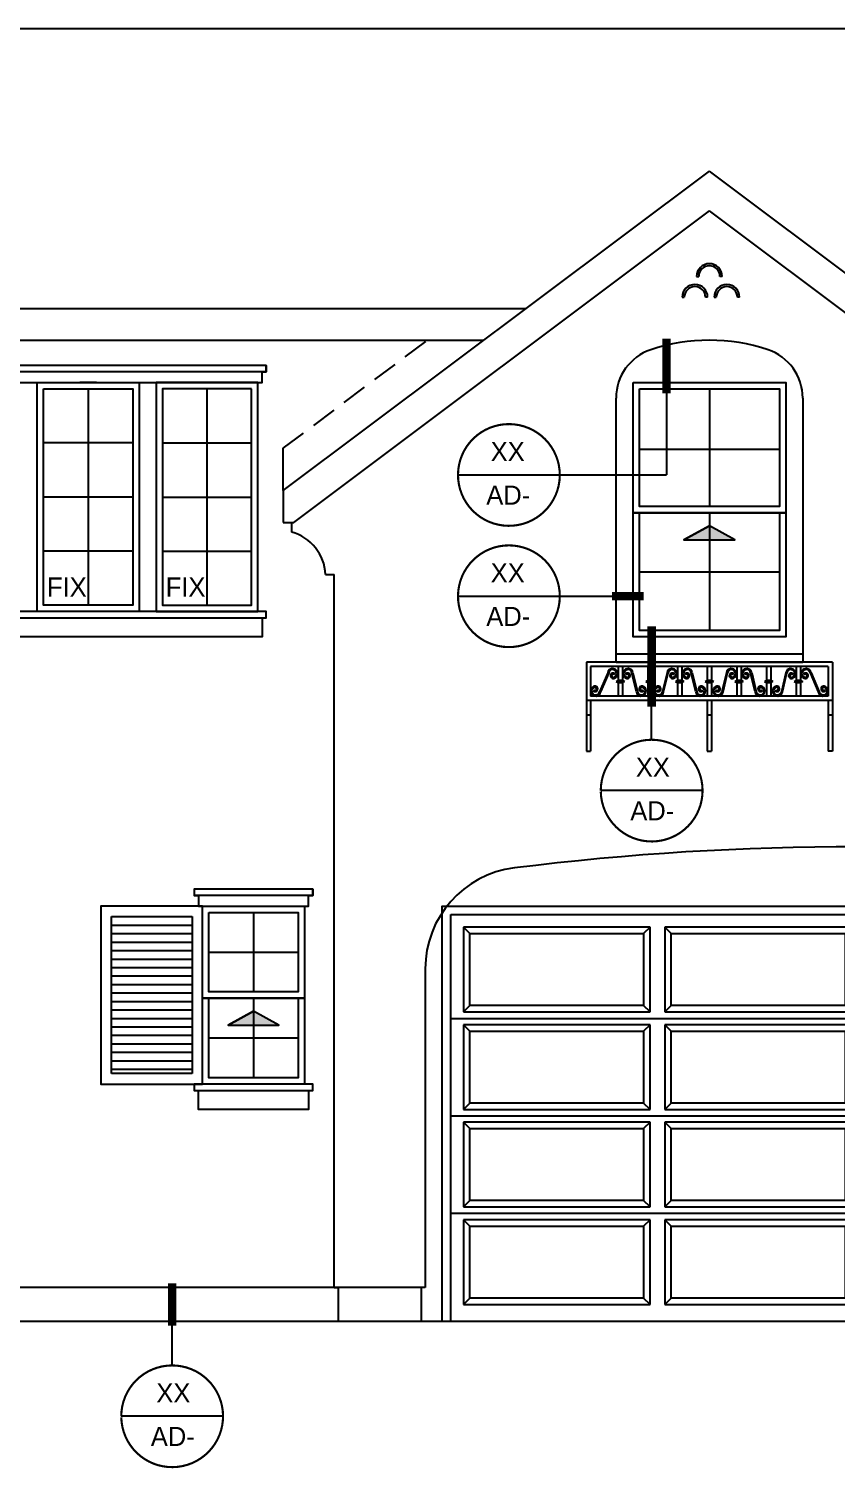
# Model space of a CAD drawing. Extents: x -1728 to 0, y -1152 to 0.
# Drawn here: x -658.9 to -468.5, y -820.1 to -480.5 of the extents above; entities that cross this region are included whole.
import ezdxf

# ---------------------------------------------------------------- set-up
doc = ezdxf.new("R2010")
doc.units = 0
doc.header["$LTSCALE"] = 48
doc.header["$MEASUREMENT"] = 0
doc.linetypes.add('HIDDEN2', pattern=[0.1875, 0.125, -0.0625])
doc.layers.get('0').update_dxf_attribs({"linetype": 'CONTINUOUS'})
for name, color, linetype in [('1EL-7', 7, 'CONTINUOUS'), ('A-EXT ELEV', 7, 'CONTINUOUS'), ('A-EXT ELEV DR-WDO', 240, 'CONTINUOUS'), ('A-EXT ELEV TRIM', 42, 'CONTINUOUS'), ('A-SECT', 7, 'CONTINUOUS'), ('A-SYM-TEXT', 3, 'CONTINUOUS'), ('A-SYMTEXT', 2, 'CONTINUOUS'), ('A-TEXT', 3, 'CONTINUOUS'), ('EL-BASE', 1, 'CONTINUOUS')]:
    doc.layers.add(name, color=color, linetype=linetype)
doc.styles.get("Standard").update_dxf_attribs({"font": 'ERASMD.TTF', "height": 4.5})

# ---------------------------------------------------------------- blocks, each defined once
blk = doc.blocks.new('A$C4E281F30')
at = {"layer": 'A-EXT ELEV DR-WDO'}
for p, q in [((-191, -5), (-191, -25)), ((-147, -5), (-191, -5)), ((-191, -5), (-189.5, -6.5)), ((-189.5, -6.5), (-148.5, -6.5)), ((-189.5, -23.5), (-189.5, -6.5)), ((-147, -5), (-148.5, -6.5)), ((-148.5, -6.5), (-148.5, -23.5)), ((-147, -25), (-147, -5)), ((-143.5, -5), (-143.5, -25)), ((-99.5, -5), (-143.5, -5)), ((-143.5, -5), (-142, -6.5)), ((-142, -6.5), (-101, -6.5)), ((-142, -23.5), (-142, -6.5)), ((-99.5, -5), (-101, -6.5)), ((-101, -6.5), (-101, -23.5)), ((-99.5, -25), (-99.5, -5)), ((-96, -5), (-96, -25)), ((-52, -5), (-96, -5)), ((-96, -5), (-94.5, -6.5)), ((-94.5, -6.5), (-53.5, -6.5)), ((-94.5, -23.5), (-94.5, -6.5)), ((-52, -5), (-53.5, -6.5)), ((-53.5, -6.5), (-53.5, -23.5)), ((-52, -25), (-52, -5)), ((-49, -5), (-49, -25)), ((-5, -5), (-49, -5)), ((-49, -5), (-47.5, -6.5)), ((-47.5, -6.5), (-6.5, -6.5)), ((-47.5, -23.5), (-47.5, -6.5)), ((-5, -5), (-6.5, -6.5)), ((-6.5, -6.5), (-6.5, -23.5)), ((-5, -25), (-5, -5)), ((-191, -25), (-189.5, -23.5)), ((-148.5, -23.5), (-189.5, -23.5)), ((-147, -25), (-148.5, -23.5)), ((-143.5, -25), (-142, -23.5)), ((-101, -23.5), (-142, -23.5)), ((-99.5, -25), (-101, -23.5)), ((-96, -25), (-94.5, -23.5)), ((-53.5, -23.5), (-94.5, -23.5)), ((-52, -25), (-53.5, -23.5)), ((-49, -25), (-47.5, -23.5)), ((-6.5, -23.5), (-47.5, -23.5)), ((-5, -25), (-6.5, -23.5)), ((-194, -26.5), (-5, -26.5)), ((-191, -25), (-147, -25)), ((-143.5, -25), (-99.5, -25)), ((-96, -25), (-52, -25)), ((-49, -25), (-5, -25)), ((-5, -26.5), (-2, -26.5)), ((-191, -28), (-191, -48)), ((-147, -28), (-191, -28)), ((-191, -28), (-189.5, -29.5)), ((-189.5, -29.5), (-148.5, -29.5)), ((-189.5, -46.5), (-189.5, -29.5)), ((-147, -28), (-148.5, -29.5)), ((-148.5, -29.5), (-148.5, -46.5)), ((-147, -48), (-147, -28)), ((-143.5, -28), (-143.5, -48)), ((-99.5, -28), (-143.5, -28)), ((-143.5, -28), (-142, -29.5)), ((-142, -29.5), (-101, -29.5)), ((-142, -46.5), (-142, -29.5)), ((-99.5, -28), (-101, -29.5)), ((-101, -29.5), (-101, -46.5)), ((-99.5, -48), (-99.5, -28)), ((-96, -28), (-96, -48)), ((-52, -28), (-96, -28)), ((-96, -28), (-94.5, -29.5)), ((-94.5, -29.5), (-53.5, -29.5)), ((-94.5, -46.5), (-94.5, -29.5)), ((-52, -28), (-53.5, -29.5)), ((-53.5, -29.5), (-53.5, -46.5)), ((-52, -48), (-52, -28)), ((-49, -28), (-49, -48)), ((-5, -28), (-49, -28)), ((-49, -28), (-47.5, -29.5)), ((-47.5, -29.5), (-6.5, -29.5)), ((-47.5, -46.5), (-47.5, -29.5)), ((-5, -28), (-6.5, -29.5)), ((-6.5, -29.5), (-6.5, -46.5)), ((-5, -48), (-5, -28)), ((-191, -48), (-189.5, -46.5)), ((-148.5, -46.5), (-189.5, -46.5)), ((-147, -48), (-148.5, -46.5)), ((-143.5, -48), (-142, -46.5)), ((-101, -46.5), (-142, -46.5)), ((-99.5, -48), (-101, -46.5)), ((-96, -48), (-94.5, -46.5)), ((-53.5, -46.5), (-94.5, -46.5)), ((-52, -48), (-53.5, -46.5)), ((-49, -48), (-47.5, -46.5)), ((-6.5, -46.5), (-47.5, -46.5)), ((-5, -48), (-6.5, -46.5)), ((-194, -49.5), (-5, -49.5)), ((-191, -48), (-147, -48)), ((-143.5, -48), (-99.5, -48)), ((-96, -48), (-52, -48)), ((-49, -48), (-5, -48)), ((-5, -49.5), (-2, -49.5)), ((-191, -51), (-191, -71)), ((-147, -51), (-191, -51)), ((-191, -51), (-189.5, -52.5)), ((-189.5, -52.5), (-148.5, -52.5)), ((-189.5, -69.5), (-189.5, -52.5)), ((-147, -51), (-148.5, -52.5)), ((-148.5, -52.5), (-148.5, -69.5)), ((-147, -71), (-147, -51)), ((-143.5, -51), (-143.5, -71)), ((-99.5, -51), (-143.5, -51)), ((-143.5, -51), (-142, -52.5)), ((-142, -52.5), (-101, -52.5)), ((-142, -69.5), (-142, -52.5)), ((-99.5, -51), (-101, -52.5)), ((-101, -52.5), (-101, -69.5)), ((-99.5, -71), (-99.5, -51)), ((-96, -51), (-96, -71)), ((-52, -51), (-96, -51)), ((-96, -51), (-94.5, -52.5)), ((-94.5, -52.5), (-53.5, -52.5)), ((-94.5, -69.5), (-94.5, -52.5)), ((-52, -51), (-53.5, -52.5)), ((-53.5, -52.5), (-53.5, -69.5)), ((-52, -71), (-52, -51)), ((-49, -51), (-49, -71)), ((-5, -51), (-49, -51)), ((-49, -51), (-47.5, -52.5)), ((-47.5, -52.5), (-6.5, -52.5)), ((-47.5, -69.5), (-47.5, -52.5)), ((-5, -51), (-6.5, -52.5)), ((-6.5, -52.5), (-6.5, -69.5)), ((-5, -71), (-5, -51)), ((-191, -71), (-189.5, -69.5)), ((-191, -71), (-147, -71)), ((-148.5, -69.5), (-189.5, -69.5)), ((-147, -71), (-148.5, -69.5)), ((-143.5, -71), (-142, -69.5)), ((-143.5, -71), (-99.5, -71)), ((-101, -69.5), (-142, -69.5)), ((-99.5, -71), (-101, -69.5)), ((-96, -71), (-94.5, -69.5)), ((-96, -71), (-52, -71)), ((-53.5, -69.5), (-94.5, -69.5)), ((-52, -71), (-53.5, -69.5)), ((-49, -71), (-47.5, -69.5)), ((-49, -71), (-5, -71)), ((-6.5, -69.5), (-47.5, -69.5)), ((-5, -71), (-6.5, -69.5)), ((-194, -72.5), (-5, -72.5)), ((-191, -74), (-191, -94)), ((-147, -74), (-191, -74)), ((-191, -74), (-189.5, -75.5)), ((-147, -74), (-148.5, -75.5)), ((-147, -94), (-147, -74)), ((-143.5, -74), (-143.5, -94)), ((-99.5, -74), (-143.5, -74)), ((-143.5, -74), (-142, -75.5)), ((-99.5, -74), (-101, -75.5)), ((-99.5, -94), (-99.5, -74)), ((-96, -74), (-96, -94)), ((-52, -74), (-96, -74)), ((-96, -74), (-94.5, -75.5)), ((-52, -74), (-53.5, -75.5)), ((-52, -94), (-52, -74)), ((-49, -74), (-49, -94)), ((-5, -74), (-49, -74)), ((-49, -74), (-47.5, -75.5)), ((-49, -74), (-49, -94)), ((-5, -74), (-49, -74)), ((-49, -74), (-47.5, -75.5)), ((-5, -74), (-6.5, -75.5)), ((-5, -74), (-6.5, -75.5)), ((-5, -72.5), (-2, -72.5)), ((-5, -94), (-5, -74)), ((-5, -94), (-5, -74)), ((-189.5, -75.5), (-148.5, -75.5)), ((-189.5, -92.5), (-189.5, -75.5)), ((-148.5, -75.5), (-148.5, -92.5)), ((-142, -75.5), (-101, -75.5)), ((-142, -92.5), (-142, -75.5)), ((-101, -75.5), (-101, -92.5)), ((-94.5, -75.5), (-53.5, -75.5)), ((-94.5, -92.5), (-94.5, -75.5)), ((-53.5, -75.5), (-53.5, -92.5)), ((-47.5, -75.5), (-6.5, -75.5)), ((-47.5, -92.5), (-47.5, -75.5)), ((-47.5, -75.5), (-6.5, -75.5)), ((-47.5, -92.5), (-47.5, -75.5)), ((-6.5, -75.5), (-6.5, -92.5)), ((-6.5, -75.5), (-6.5, -92.5)), ((-191, -94), (-189.5, -92.5)), ((-191, -94), (-147, -94)), ((-148.5, -92.5), (-189.5, -92.5)), ((-147, -94), (-148.5, -92.5)), ((-143.5, -94), (-142, -92.5)), ((-143.5, -94), (-99.5, -94)), ((-101, -92.5), (-142, -92.5)), ((-99.5, -94), (-101, -92.5)), ((-96, -94), (-94.5, -92.5)), ((-96, -94), (-52, -94)), ((-53.5, -92.5), (-94.5, -92.5)), ((-52, -94), (-53.5, -92.5)), ((-49, -94), (-47.5, -92.5)), ((-49, -94), (-47.5, -92.5)), ((-49, -94), (-5, -94)), ((-49, -94), (-5, -94)), ((-6.5, -92.5), (-47.5, -92.5)), ((-6.5, -92.5), (-47.5, -92.5)), ((-5, -94), (-6.5, -92.5)), ((-5, -94), (-6.5, -92.5))]:
    blk.add_line(p, q, dxfattribs=at)
blk.add_lwpolyline([(-196, -98), (-196, 0), (0, 0), (0, -98)], dxfattribs=at)
blk.add_lwpolyline([(-194, -2), (-2, -2), (-2, -98), (-194, -98)], close=True, dxfattribs=at)
blk = doc.blocks.new('A$C251E2BD5')
at = {"layer": 'A-EXT ELEV DR-WDO'}
for p, q in [((-12, -1.5), (-12, -52.5)), ((-1.5, -14.25), (-22.5, -14.25)), ((-1.5, -27), (-22.5, -27)), ((-1.5, -39.75), (-22.5, -39.75))]:
    blk.add_line(p, q, dxfattribs=at)
for points in [[(-24, 0), (0, 0), (0, -54), (-24, -54)], [(-22.5, -1.5), (-1.5, -1.5), (-1.5, -52.5), (-22.5, -52.5)]]:
    blk.add_lwpolyline(points, close=True, dxfattribs=at)
blk = doc.blocks.new('window_direction')
at = {"layer": 'A-SYMTEXT'}
blk.add_hatch(color=256, dxfattribs=at).paths.add_polyline_path([(6, 0), (0, 3.32), (-6, 0)])
at = {"layer": 'A-SYMTEXT', "color": 7}
blk.add_line((-6, 0), (0, 3.32), dxfattribs=at)
at = {"layer": 'A-SYMTEXT'}
blk.add_lwpolyline([(0, 3.32), (-6, 0), (6, 0)], close=True, dxfattribs=at)

msp = doc.modelspace()

# ---------------------------------------------------------------- linework, layer by layer
msp.add_line((-642.90717, -564), (-646.90717, -564))
at = {"layer": '1EL-7'}
for p, q in [((-588.9208, -609.26112), (-586.92126, -609.26112)), ((-520.42126, -630), (-476.42126, -630))]:
    msp.add_line(p, q, dxfattribs=at)
for centre, radius, start, end in [((-463.42126, -1331.14037), 657.64037, 82.92571587, 97.07428413), ((-541.42126, -702.31913), 24, 97.1624923, 180)]:
    msp.add_arc(centre, radius, start, end, dxfattribs=at)
at = {"layer": 'A-EXT ELEV'}
for p, q in [((-397.92126, -480.52786), (-932.42126, -480.52786)), ((-598.92126, -589.5), (-498.42126, -514.125)), ((-397.92126, -589.5), (-498.42126, -514.125)), ((-596.42126, -597), (-498.42126, -523.5)), ((-400.42126, -597), (-498.42126, -523.5)), ((-501.42126, -538.94765), (-500.92126, -538.94765)), ((-495.42126, -538.94765), (-495.92126, -538.94765)), ((-1047.92126, -546.52786), (-541.62508, -546.52786)), ((-504.83403, -543.84686), (-504.33403, -543.84686)), ((-498.83403, -543.84686), (-499.33403, -543.84686)), ((-497.30095, -543.84686), (-496.80095, -543.84686)), ((-491.30095, -543.84686), (-491.80095, -543.84686)), ((-1047.92126, -554.02786), (-551.62508, -554.02786)), ((-598.92126, -589.5), (-598.92126, -579.5)), ((-598.92126, -589.5), (-598.92126, -597)), ((-598.92126, -597), (-596.42126, -597)), ((-596.9208, -599.26112), (-596.9208, -597)), ((-520.42126, -628), (-476.42126, -628)), ((-565.42126, -777.5), (-1041.92126, -777.5)), ((-286.02475, -785.5), (-1098.57532, -785.5))]:
    msp.add_line(p, q, dxfattribs=at)
at = {"layer": 'A-EXT ELEV', "linetype": 'HIDDEN2'}
msp.add_line((-598.92126, -579.5), (-564.95841, -554.02786), dxfattribs=at)
at = {"layer": 'A-EXT ELEV'}
for centre, radius, start, end in [((-498.42126, -538.94765), 3, 0, 180), ((-498.42126, -538.94765), 2.5, 0, 180), ((-498.42126, -538.94765), 3, 135, 180), ((-501.83403, -543.84686), 3, 0, 180), ((-501.83403, -543.84686), 3, 135, 180), ((-501.83403, -543.84686), 2.5, 0, 180), ((-494.30095, -543.84686), 3, 0, 180), ((-494.30095, -543.84686), 3, 135, 180), ((-494.30095, -543.84686), 2.5, 0, 180), ((-599.96986, -609.90037), 11.06753, 3.3111653, 74.0084512)]:
    msp.add_arc(centre, radius, start, end, dxfattribs=at)
at = {"layer": 'A-EXT ELEV DR-WDO'}
for p, q in [((-498.42126, -565.5), (-498.42126, -593.25)), ((-514.92126, -579.7415), (-481.92126, -579.7415)), ((-480.42126, -594.75), (-516.42126, -594.75)), ((-498.42126, -594.75), (-498.42126, -622.5)), ((-514.92126, -608.625), (-481.92126, -608.625)), ((-605.92126, -689), (-605.92126, -707.75)), ((-616.42126, -698.375), (-595.42126, -698.375)), ((-593.92126, -709.25), (-617.92126, -709.25)), ((-605.92126, -709.25), (-605.92126, -728)), ((-616.42126, -718.625), (-595.42126, -718.625))]:
    msp.add_line(p, q, dxfattribs=at)
for points in [[(-516.42126, -564), (-480.42126, -564), (-480.42126, -594.75), (-516.42126, -594.75)], [(-516.42126, -564), (-480.42126, -564), (-480.42126, -624), (-516.42126, -624)], [(-514.92126, -565.5), (-481.92126, -565.5), (-481.92126, -593.25), (-514.92126, -593.25)], [(-516.42126, -594.75), (-480.42126, -594.75), (-480.42126, -624), (-516.42126, -624)], [(-514.92126, -594.75), (-481.92126, -594.75), (-481.92126, -622.5), (-514.92126, -622.5)], [(-617.92126, -687.5), (-593.92126, -687.5), (-593.92126, -709.25), (-617.92126, -709.25)], [(-617.92126, -687.5), (-593.92126, -687.5), (-593.92126, -729.5), (-617.92126, -729.5)], [(-616.42126, -689), (-595.42126, -689), (-595.42126, -707.75), (-616.42126, -707.75)], [(-617.92126, -709.25), (-593.92126, -709.25), (-593.92126, -729.5), (-617.92126, -729.5)], [(-616.42126, -709.25), (-595.42126, -709.25), (-595.42126, -728), (-616.42126, -728)]]:
    msp.add_lwpolyline(points, close=True, dxfattribs=at)
at = {"layer": 'A-EXT ELEV TRIM'}
for points in [[(-602.90717, -560), (-686.90717, -560), (-686.90717, -561.5), (-685.90717, -561.5), (-685.90717, -564), (-603.90717, -564), (-603.90717, -561.5), (-602.90717, -561.5), (-602.90717, -560), (-602.90717, -561.5), (-686.90717, -561.5)], [(-603.90717, -619.5), (-602.90717, -619.5), (-602.90717, -618), (-686.90717, -618), (-686.90717, -619.5), (-603.90717, -619.5), (-603.90717, -624), (-685.90717, -624), (-685.90717, -619.5)], [(-591.92126, -683.5), (-619.92126, -683.5), (-619.92126, -685), (-618.92126, -685), (-618.92126, -687.5), (-592.92126, -687.5), (-592.92126, -685), (-591.92126, -685), (-591.92126, -683.5), (-591.92126, -685), (-619.92126, -685)], [(-592.92126, -731), (-591.92126, -731), (-591.92126, -729.5), (-619.92126, -729.5), (-619.92126, -731), (-592.92126, -731), (-592.92126, -735.5), (-618.92126, -735.5), (-618.92126, -731)]]:
    msp.add_lwpolyline(points, dxfattribs=at)
at = {"layer": 'A-SECT'}
for p, q in [((-520.42126, -630), (-520.42126, -567.63859)), ((-476.42126, -567.63859), (-476.42126, -630)), ((-586.92126, -777.5), (-586.92126, -609.26112)), ((-476.42126, -630), (-520.42126, -630)), ((-565.42126, -702.31913), (-565.42126, -777.5)), ((-586.92126, -777.5), (-585.92126, -777.5)), ((-585.92126, -777.5), (-585.92126, -785.5)), ((-565.42126, -777.5), (-566.42126, -777.5)), ((-566.42126, -777.5), (-566.42126, -785.5))]:
    msp.add_line(p, q, dxfattribs=at)
for centre, radius, start, end in [((-508.42126, -567.63859), 12, 108.611464, 180), ((-498.42126, -597.33333), 43.33333, 71.388536, 108.611464), ((-488.42126, -567.63859), 12, 0, 71.388536)]:
    msp.add_arc(centre, radius, start, end, dxfattribs=at)
at = {"layer": 'A-SYMTEXT'}
for p, q in [((-508.53045, -566.5), (-508.53045, -585.79165)), ((-557.68821, -585.79559), (-533.69609, -585.79559)), ((-533.69215, -585.79165), (-508.53045, -585.79165)), ((-557.68821, -614.41048), (-533.69609, -614.41048)), ((-533.69215, -614.40654), (-520.42126, -614.40654)), ((-512.03219, -648.27089), (-512.03219, -640.47585)), ((-500.04007, -660.27089), (-524.03219, -660.27089)), ((-625.10399, -795.89052), (-625.10442, -786.5)), ((-613.11115, -807.89052), (-637.10327, -807.89052))]:
    msp.add_line(p, q, dxfattribs=at)
at = {"layer": 'A-SYMTEXT', "const_width": 2}
for points in [[(-508.53045, -566.5), (-508.53045, -553.67508)], [(-521.42126, -614.40654), (-513.92126, -614.40654)], [(-512.03219, -621.5), (-512.03219, -640.47585)], [(-625.10442, -776.5), (-625.10442, -786.5)]]:
    msp.add_lwpolyline(points, dxfattribs=at)
at = {"layer": 'A-SYMTEXT', "const_width": 0.5}
for points in [[(-533.69792, -586.00502, -229.18166361), (-533.69609, -585.79559)], [(-533.69792, -614.61991, -229.18166361), (-533.69609, -614.41048)], [(-524.03036, -660.48032, 229.18166361), (-524.03219, -660.27089)], [(-637.10144, -808.09995, 229.18166361), (-637.10327, -807.89052)]]:
    msp.add_lwpolyline(points, format="xyb", dxfattribs=at)
at = {"layer": 'EL-BASE', "color": 2}
for p, q in [((-527.42126, -630), (-527.42126, -639)), ((-469.42126, -630), (-527.42126, -630)), ((-526.42126, -631), (-526.42126, -638)), ((-470.42126, -631), (-526.42126, -631)), ((-470.42126, -631), (-470.42126, -638)), ((-469.42126, -630), (-469.42126, -639)), ((-470.42126, -638), (-526.42126, -638)), ((-469.42126, -639), (-527.42126, -639)), ((-526.42126, -642.5), (-527.42126, -642.5)), ((-497.92126, -642.5), (-498.92126, -642.5)), ((-469.42126, -642.5), (-470.42126, -642.5))]:
    msp.add_line(p, q, dxfattribs=at)
at = {"layer": 'EL-BASE'}
for p, q in [((-519.92126, -631), (-519.92126, -634.25)), ((-518.92126, -631), (-518.92126, -634.25)), ((-512.92126, -631), (-512.92126, -634.25)), ((-511.92126, -631), (-511.92126, -634.25)), ((-505.92126, -631), (-505.92126, -634.25)), ((-504.92126, -631), (-504.92126, -634.25)), ((-498.92126, -631), (-498.92126, -634.25)), ((-497.92126, -631), (-497.92126, -634.25)), ((-491.92126, -631), (-491.92126, -634.25)), ((-490.92126, -631), (-490.92126, -634.25)), ((-484.92126, -631), (-484.92126, -634.25)), ((-483.92126, -631), (-483.92126, -634.25)), ((-477.92126, -631), (-477.92126, -634.25)), ((-476.92126, -631), (-476.92126, -634.25)), ((-519.92126, -634.25), (-520.42126, -634.5)), ((-520.42126, -634.5), (-518.42126, -634.5)), ((-520.42126, -634.5), (-519.92126, -634.75)), ((-519.92126, -634.75), (-519.92126, -638)), ((-518.92126, -634.25), (-518.42126, -634.5)), ((-518.42126, -634.5), (-518.92126, -634.75)), ((-518.92126, -634.75), (-518.92126, -638)), ((-512.92126, -634.25), (-513.42126, -634.5)), ((-513.42126, -634.5), (-512.92126, -634.75)), ((-513.42126, -634.5), (-511.42126, -634.5)), ((-512.92126, -634.75), (-512.92126, -638)), ((-511.92126, -634.25), (-511.42126, -634.5)), ((-511.42126, -634.5), (-511.92126, -634.75)), ((-511.92126, -634.75), (-511.92126, -638)), ((-505.92126, -634.25), (-506.42126, -634.5)), ((-506.42126, -634.5), (-505.92126, -634.75)), ((-506.42126, -634.5), (-504.42126, -634.5)), ((-505.92126, -634.75), (-505.92126, -638)), ((-504.92126, -634.25), (-504.42126, -634.5)), ((-504.42126, -634.5), (-504.92126, -634.75)), ((-504.92126, -634.75), (-504.92126, -638)), ((-498.92126, -634.25), (-499.42126, -634.5)), ((-499.42126, -634.5), (-498.92126, -634.75)), ((-499.42126, -634.5), (-497.42126, -634.5)), ((-498.92126, -634.75), (-498.92126, -638)), ((-497.92126, -634.25), (-497.42126, -634.5)), ((-497.42126, -634.5), (-497.92126, -634.75)), ((-497.92126, -634.75), (-497.92126, -638)), ((-491.92126, -634.25), (-492.42126, -634.5)), ((-492.42126, -634.5), (-491.92126, -634.75)), ((-492.42126, -634.5), (-490.42126, -634.5)), ((-491.92126, -634.75), (-491.92126, -638)), ((-490.92126, -634.25), (-490.42126, -634.5)), ((-490.42126, -634.5), (-490.92126, -634.75)), ((-490.92126, -634.75), (-490.92126, -638)), ((-484.92126, -634.25), (-485.42126, -634.5)), ((-485.42126, -634.5), (-484.92126, -634.75)), ((-485.42126, -634.5), (-483.42126, -634.5)), ((-484.92126, -634.75), (-484.92126, -638)), ((-483.92126, -634.25), (-483.42126, -634.5)), ((-483.42126, -634.5), (-483.92126, -634.75)), ((-483.92126, -634.75), (-483.92126, -638)), ((-477.92126, -634.25), (-478.42126, -634.5)), ((-478.42126, -634.5), (-477.92126, -634.75)), ((-478.42126, -634.5), (-476.42126, -634.5)), ((-477.92126, -634.75), (-477.92126, -638)), ((-476.92126, -634.25), (-476.42126, -634.5)), ((-476.42126, -634.5), (-476.92126, -634.75)), ((-476.92126, -634.75), (-476.92126, -638)), ((-527.42126, -639), (-527.42126, -642.5)), ((-526.42126, -639), (-526.42126, -642.5)), ((-498.92126, -639), (-498.92126, -642.5)), ((-497.92126, -639), (-497.92126, -642.5)), ((-470.42126, -639), (-470.42126, -642.5)), ((-469.42126, -639), (-469.42126, -642.5)), ((-639.42126, -690), (-620.42126, -690)), ((-639.42126, -727), (-639.42126, -690)), ((-620.42126, -690), (-620.42126, -727)), ((-620.42126, -727), (-639.42126, -727))]:
    msp.add_line(p, q, dxfattribs=at)
at = {"layer": 'EL-BASE', "color": 1}
for p, q in [((-522.39917, -632.4474), (-524.32609, -636.94381)), ((-522.15365, -632.49464), (-524.08057, -636.99105)), ((-519.92126, -634.25), (-518.92126, -634.25)), ((-519.92126, -634.75), (-518.92126, -634.75)), ((-515.63769, -636.99105), (-516.68888, -632.49464)), ((-516.44335, -632.4474), (-515.39216, -636.94381)), ((-512.92126, -634.25), (-511.92126, -634.25)), ((-512.92126, -634.75), (-511.92126, -634.75)), ((-508.39917, -632.4474), (-509.45037, -636.94381)), ((-509.20484, -636.99105), (-508.15365, -632.49464)), ((-505.92126, -634.25), (-504.92126, -634.25)), ((-505.92126, -634.75), (-504.92126, -634.75)), ((-501.63769, -636.99105), (-502.68888, -632.49464)), ((-502.44335, -632.4474), (-501.39216, -636.94381)), ((-498.92126, -634.25), (-497.92126, -634.25)), ((-498.92126, -634.75), (-497.92126, -634.75)), ((-494.39917, -632.4474), (-495.45037, -636.94381)), ((-495.20484, -636.99105), (-494.15365, -632.49464)), ((-491.92126, -634.25), (-490.92126, -634.25)), ((-491.92126, -634.75), (-490.92126, -634.75)), ((-487.63769, -636.99105), (-488.68888, -632.49464)), ((-488.44335, -632.4474), (-487.39216, -636.94381)), ((-484.92126, -634.25), (-483.92126, -634.25)), ((-484.92126, -634.75), (-483.92126, -634.75)), ((-480.39917, -632.4474), (-481.45037, -636.94381)), ((-481.20484, -636.99105), (-480.15365, -632.49464)), ((-477.92126, -634.25), (-476.92126, -634.25)), ((-477.92126, -634.75), (-476.92126, -634.75)), ((-474.68888, -632.49464), (-472.76196, -636.99105)), ((-474.44335, -632.4474), (-472.51643, -636.94381)), ((-527.42126, -642.5), (-527.42126, -651)), ((-526.42126, -642.5), (-526.42126, -651)), ((-498.92126, -642.5), (-498.92126, -651)), ((-497.92126, -642.5), (-497.92126, -651)), ((-470.42126, -642.5), (-470.42126, -651)), ((-469.42126, -642.5), (-469.42126, -651)), ((-527.42126, -651), (-526.42126, -651)), ((-498.92126, -651), (-497.92126, -651)), ((-469.42126, -651), (-470.42126, -651)), ((-639.42126, -692), (-620.42126, -692)), ((-639.42126, -694), (-620.42126, -694)), ((-639.42126, -696), (-620.42126, -696)), ((-639.42126, -698), (-620.42126, -698)), ((-639.42126, -700), (-620.42126, -700)), ((-639.42126, -702), (-620.42126, -702)), ((-639.42126, -704), (-620.42126, -704)), ((-639.42126, -706), (-620.42126, -706)), ((-639.42126, -708), (-620.42126, -708)), ((-639.42126, -710), (-620.42126, -710)), ((-639.42126, -712), (-620.42126, -712)), ((-639.42126, -714), (-620.42126, -714)), ((-639.42126, -716), (-620.42126, -716)), ((-639.42126, -718), (-620.42126, -718)), ((-639.42126, -720), (-620.42126, -720)), ((-639.42126, -722), (-620.42126, -722)), ((-639.42126, -724), (-620.42126, -724)), ((-639.42126, -726), (-620.42126, -726))]:
    msp.add_line(p, q, dxfattribs=at)
at = {"layer": 'EL-BASE'}
msp.add_lwpolyline([(-617.92126, -687.5), (-641.92126, -687.5), (-641.92126, -729.5), (-617.92126, -729.5)], close=True, dxfattribs=at)
at = {"layer": 'EL-BASE', "color": 1}
for centre, radius, start, end in [((-521.24199, -632.65335), 1.17537, 21.2020684, 169.9081588), ((-517.60053, -632.65335), 1.17537, 10.0918412, 158.7979316), ((-507.24199, -632.65335), 1.17537, 21.2020684, 169.9081588), ((-503.60053, -632.65335), 1.17537, 10.0918412, 158.7979316), ((-493.24199, -632.65335), 1.17537, 21.2020684, 169.9081588), ((-489.60053, -632.65335), 1.17537, 10.0918412, 158.7979316), ((-479.24199, -632.65335), 1.17537, 21.2020684, 169.9081588), ((-475.60053, -632.65335), 1.17537, 10.0918412, 158.7979316), ((-521.24199, -632.65335), 0.92537, 21.5232195, 170.1241407), ((-521.07776, -633.17366), 0.65103, 71.9429932, 298.5359866), ((-521.07776, -633.17366), 0.40103, 71.9429932, 290.3103867), ((-520.91471, -632.67354), 0.125, 251.9429932, 71.9429932), ((-521.32737, -632.63075), 0.99788, 292.9321316, 18.515659), ((-521.32737, -632.63075), 1.24788, 296.6960135, 18.8158025), ((-517.51515, -632.63075), 1.24788, 161.1841975, 243.3039865), ((-517.51515, -632.63075), 0.99788, 161.484341, 247.0678684), ((-517.60053, -632.65335), 0.92537, 9.8758593, 158.4767805), ((-517.76476, -633.17366), 0.65103, 241.4640134, 108.0570068), ((-517.92781, -632.67354), 0.125, 108.0570068, 288.0570068), ((-517.76476, -633.17366), 0.40103, 249.6896133, 108.0570068), ((-507.24199, -632.65335), 0.92537, 21.5232195, 170.1241407), ((-507.07776, -633.17366), 0.65103, 71.9429932, 298.5359866), ((-507.07776, -633.17366), 0.40103, 71.9429932, 290.3103867), ((-506.91471, -632.67354), 0.125, 251.9429932, 71.9429932), ((-507.32737, -632.63075), 0.99788, 292.9321316, 18.515659), ((-507.32737, -632.63075), 1.24788, 296.6960135, 18.8158025), ((-503.51515, -632.63075), 1.24788, 161.1841975, 243.3039865), ((-503.51515, -632.63075), 0.99788, 161.484341, 247.0678684), ((-503.60053, -632.65335), 0.92537, 9.8758593, 158.4767805), ((-503.76476, -633.17366), 0.65103, 241.4640134, 108.0570068), ((-503.92781, -632.67354), 0.125, 108.0570068, 288.0570068), ((-503.76476, -633.17366), 0.40103, 249.6896133, 108.0570068), ((-493.24199, -632.65335), 0.92537, 21.5232195, 170.1241407), ((-493.07776, -633.17366), 0.65103, 71.9429932, 298.5359866), ((-493.07776, -633.17366), 0.40103, 71.9429932, 290.3103867), ((-492.91471, -632.67354), 0.125, 251.9429932, 71.9429932), ((-493.32737, -632.63075), 0.99788, 292.9321316, 18.515659), ((-493.32737, -632.63075), 1.24788, 296.6960135, 18.8158025), ((-489.51515, -632.63075), 1.24788, 161.1841975, 243.3039865), ((-489.51515, -632.63075), 0.99788, 161.484341, 247.0678684), ((-489.60053, -632.65335), 0.92537, 9.8758593, 158.4767805), ((-489.76476, -633.17366), 0.65103, 241.4640134, 108.0570068), ((-489.92781, -632.67354), 0.125, 108.0570068, 288.0570068), ((-489.76476, -633.17366), 0.40103, 249.6896133, 108.0570068), ((-479.24199, -632.65335), 0.92537, 21.5232195, 170.1241407), ((-479.07776, -633.17366), 0.65103, 71.9429932, 298.5359866), ((-479.07776, -633.17366), 0.40103, 71.9429932, 290.3103867), ((-478.91471, -632.67354), 0.125, 251.9429932, 71.9429932), ((-479.32737, -632.63075), 0.99788, 292.9321316, 18.515659), ((-479.32737, -632.63075), 1.24788, 296.6960135, 18.8158025), ((-475.51515, -632.63075), 1.24788, 161.1841975, 243.3039865), ((-475.51515, -632.63075), 0.99788, 161.484341, 247.0678684), ((-475.60053, -632.65335), 0.92537, 9.8758593, 158.4767805), ((-475.76476, -633.17366), 0.65103, 241.4640134, 108.0570068), ((-475.92781, -632.67354), 0.125, 108.0570068, 288.0570068), ((-475.76476, -633.17366), 0.40103, 249.6896133, 108.0570068), ((-525.15237, -636.8077), 1.24788, 116.6960135, 198.8158025), ((-525.23775, -636.7851), 1.17537, 201.2020684, 349.9081588), ((-525.15237, -636.8077), 0.99788, 112.9321316, 198.515659), ((-525.23775, -636.7851), 0.92537, 201.5232195, 350.1241407), ((-525.40198, -636.26479), 0.65103, 251.9429932, 118.5359866), ((-525.56503, -636.76491), 0.125, 71.9429932, 251.9429932), ((-525.40198, -636.26479), 0.40103, 251.9429932, 110.3103867), ((-514.4805, -636.7851), 1.17537, 190.0918412, 338.7979316), ((-514.4805, -636.7851), 0.92537, 189.8758593, 338.4767805), ((-514.31627, -636.26479), 0.65103, 61.4640134, 288.0570068), ((-514.31627, -636.26479), 0.40103, 69.6896133, 288.0570068), ((-514.15322, -636.76491), 0.125, 288.0570068, 108.0570068), ((-514.56589, -636.8077), 0.99788, 341.484341, 67.0678684), ((-514.56589, -636.8077), 1.24788, 341.1841975, 63.3039865), ((-510.27664, -636.8077), 1.24788, 116.6960135, 198.8158025), ((-510.36202, -636.7851), 1.17537, 201.2020684, 349.9081588), ((-510.27664, -636.8077), 0.99788, 112.9321316, 198.515659), ((-510.36202, -636.7851), 0.92537, 201.5232195, 350.1241407), ((-510.52625, -636.26479), 0.65103, 251.9429932, 118.5359866), ((-510.6893, -636.76491), 0.125, 71.9429932, 251.9429932), ((-510.52625, -636.26479), 0.40103, 251.9429932, 110.3103867), ((-500.4805, -636.7851), 1.17537, 190.0918412, 338.7979316), ((-500.4805, -636.7851), 0.92537, 189.8758593, 338.4767805), ((-500.31627, -636.26479), 0.65103, 61.4640134, 288.0570068), ((-500.31627, -636.26479), 0.40103, 69.6896133, 288.0570068), ((-500.15322, -636.76491), 0.125, 288.0570068, 108.0570068), ((-500.56589, -636.8077), 0.99788, 341.484341, 67.0678684), ((-500.56589, -636.8077), 1.24788, 341.1841975, 63.3039865), ((-496.27664, -636.8077), 1.24788, 116.6960135, 198.8158025), ((-496.36202, -636.7851), 1.17537, 201.2020684, 349.9081588), ((-496.27664, -636.8077), 0.99788, 112.9321316, 198.515659), ((-496.36202, -636.7851), 0.92537, 201.5232195, 350.1241407), ((-496.52625, -636.26479), 0.65103, 251.9429932, 118.5359866), ((-496.6893, -636.76491), 0.125, 71.9429932, 251.9429932), ((-496.52625, -636.26479), 0.40103, 251.9429932, 110.3103867), ((-486.4805, -636.7851), 1.17537, 190.0918412, 338.7979316), ((-486.4805, -636.7851), 0.92537, 189.8758593, 338.4767805), ((-486.31627, -636.26479), 0.65103, 61.4640134, 288.0570068), ((-486.31627, -636.26479), 0.40103, 69.6896133, 288.0570068), ((-486.15322, -636.76491), 0.125, 288.0570068, 108.0570068), ((-486.56589, -636.8077), 0.99788, 341.484341, 67.0678684), ((-486.56589, -636.8077), 1.24788, 341.1841975, 63.3039865), ((-482.27664, -636.8077), 1.24788, 116.6960135, 198.8158025), ((-482.36202, -636.7851), 1.17537, 201.2020684, 349.9081588), ((-482.27664, -636.8077), 0.99788, 112.9321316, 198.515659), ((-482.36202, -636.7851), 0.92537, 201.5232195, 350.1241407), ((-482.52625, -636.26479), 0.65103, 251.9429932, 118.5359866), ((-482.6893, -636.76491), 0.125, 71.9429932, 251.9429932), ((-482.52625, -636.26479), 0.40103, 251.9429932, 110.3103867), ((-471.60477, -636.7851), 1.17537, 190.0918412, 338.7979316), ((-471.60477, -636.7851), 0.92537, 189.8758593, 338.4767805), ((-471.44054, -636.26479), 0.65103, 61.4640134, 288.0570068), ((-471.44054, -636.26479), 0.40103, 69.6896133, 288.0570068), ((-471.27749, -636.76491), 0.125, 288.0570068, 108.0570068), ((-471.69016, -636.8077), 0.99788, 341.484341, 67.0678684), ((-471.69016, -636.8077), 1.24788, 341.1841975, 63.3039865)]:
    msp.add_arc(centre, radius, start, end, dxfattribs=at)

# ---------------------------------------------------------------- block references
at = {"layer": 'A-EXT ELEV'}
msp.add_blockref('A$C4E281F30', (-365.42126, -687.5), dxfattribs=at)
at = {"layer": 'A-EXT ELEV DR-WDO'}
msp.add_blockref('A$C251E2BD5', (-632.90717, -564), dxfattribs=at)
at = {"layer": 'A-EXT ELEV DR-WDO', "xscale": -1}
msp.add_blockref('A$C251E2BD5', (-628.90717, -564), dxfattribs=at)
at = {"layer": 'A-SYMTEXT'}
for p in [(-498.42126, -601.12145), (-605.92126, -715.62145)]:
    msp.add_blockref('window_direction', p, dxfattribs=at)

# ---------------------------------------------------------------- texts
at = {"layer": 'A-SYM-TEXT', "char_height": 4.5, "width": 10.8292457, "attachment_point": 5}
for s, insert in [('XX', (-545.97822, -580.26308)), ('AD-', (-545.84443, -590.55267)), ('XX', (-545.97822, -608.87797)), ('AD-', (-545.84443, -619.16756)), ('XX', (-511.75007, -654.73838)), ('AD-', (-511.88385, -665.02797)), ('XX', (-624.82115, -802.35801)), ('AD-', (-624.95493, -812.6476))]:
    msp.add_mtext(s, dxfattribs=dict(at, insert=insert))
at = {"layer": 'A-TEXT', "char_height": 4.5, "width": 11.0423831, "attachment_point": 1}
for insert in [(-654.62011, -609.98335), (-626.62011, -609.98335)]:
    msp.add_mtext('FIX', dxfattribs=dict(at, insert=insert))

doc.saveas('drawing.dxf')
